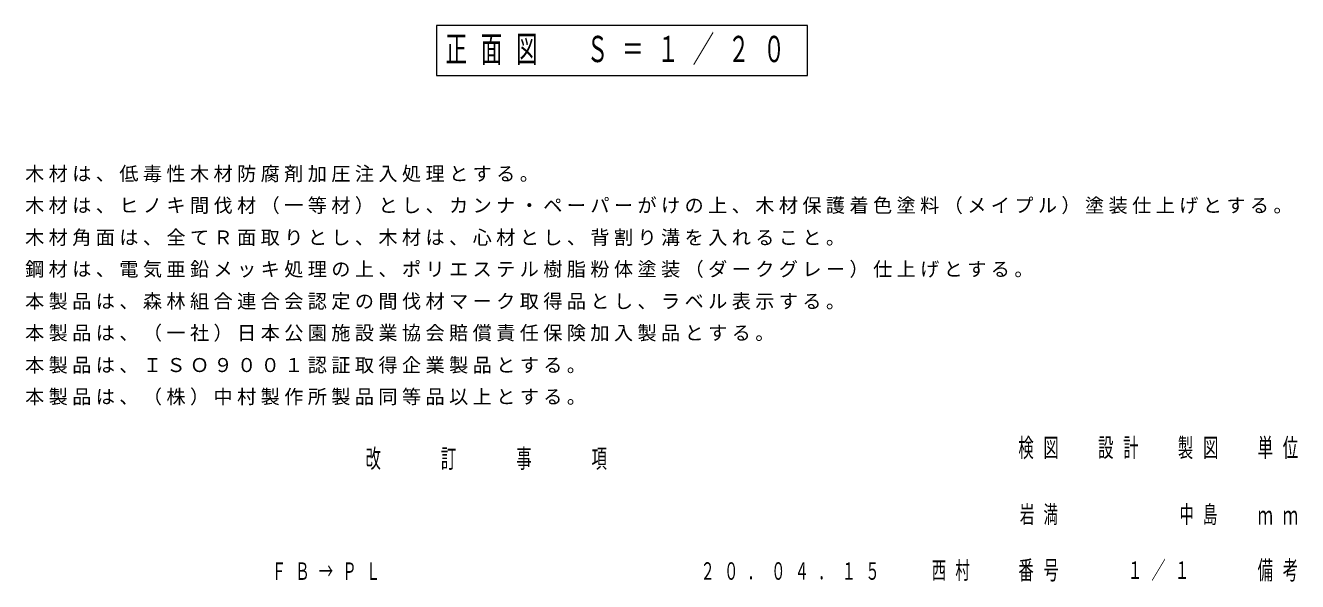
# Model space of a CAD drawing. Units: millimetres on the paper, scale 1:20. Extents: x -360 to 9, y -38 to 355.
# Drawn here: x -360.1 to -200.6, y 2.2 to 72 of the extents above; entities that cross this region are included whole.
import ezdxf

# ---------------------------------------------------------------- set-up
doc = ezdxf.new("R2010")
doc.units = ezdxf.units.MM
doc.layers.add('99', color=7, linetype='Continuous', lineweight=13)
doc.layers.add('CLASS1', color=7, linetype='Continuous', lineweight=13)
doc.styles.add('ＭＳ ゴシック', font='')
doc.styles.get('ＭＳ ゴシック').set_extended_font_data('MS Gothic')

msp = doc.modelspace()

# ---------------------------------------------------------------- linework, layer by layer
at = {"layer": 'CLASS1'}
for p, q in [((-262.086, 71.962), (-308.586, 71.962)), ((-308.586, 71.962), (-308.586, 65.662)), ((-262.086, 65.662), (-262.086, 71.962)), ((-308.586, 65.662), (-262.086, 65.662))]:
    msp.add_line(p, q, dxfattribs=at)

# ---------------------------------------------------------------- texts
at = {"layer": '99', "color": 4, "char_height": 2.346, "style": 'ＭＳ ゴシック'}
for s, insert, attachment_point in [('\\T1.64;\\W0.6;改\u3000\u3000訂\u3000\u3000事\u3000\u3000項', (-301.75, 17.5), 5), ('\\T1.64;\\W0.6;検図', (-232.5, 20.167), 2), ('\\T1.64;\\W0.6;設計', (-222.5, 20.167), 2), ('\\T1.64;\\W0.6;製図', (-212.5, 20.167), 2), ('\\T1.64;\\W0.6;単位', (-202.5, 20.167), 2), ('\\T1.64;\\W0.6;ｍｍ', (-202.5, 10.5), 5), ('\\T1.64;\\W0.6;番号', (-232.5, 3.5), 5), ('\\T1.64;\\W0.6;備考', (-202.5, 3.5), 5)]:
    msp.add_mtext(s, dxfattribs=dict(at, insert=insert, attachment_point=attachment_point))
at = {"layer": '99', "char_height": 2.199, "style": 'ＭＳ ゴシック'}
for s, insert, attachment_point in [('\\T1.64;\\W0.6;岩満', (-232.5, 10.5), 5), ('\\T1.64;\\W0.6;中島', (-212.5, 10.5), 5), ('\\T1.64;\\W0.6;西村', (-246.5, 3.5), 4), ('\\T1.64;\\W0.6;１／１', (-217.5, 3.5), 5), ('\\T1.64;\\W0.6;ＦＢ→ＰＬ', (-329.25, 3.5), 4), ('\\T1.64;\\W0.6;２０．０４．１５', (-275.5, 3.5), 4)]:
    msp.add_mtext(s, dxfattribs=dict(at, insert=insert, attachment_point=attachment_point))
at = {"layer": 'CLASS1', "style": 'ＭＳ ゴシック'}
for s, insert, char_height, attachment_point in [('\\T1.64;\\W0.6;正面図\u3000Ｓ＝１／２０', (-285.336, 68.812), 3.299, 5), ('\\T1.23;木材は、低毒性木材防腐剤加圧注入処理とする。', (-360.17, 52.28), 1.76, 7), ('\\T1.23;木材は、ヒノキ間伐材（一等材）とし、カンナ・ペーパーがけの上、木材保護着色塗料（メイプル）塗装仕上げとする。', (-360.17, 48.28), 1.76, 7), ('\\T1.23;木材角面は、全てＲ面取りとし、木材は、心材とし、背割り溝を入れること。', (-360.17, 44.28), 1.76, 7), ('\\T1.23;鋼材は、電気亜鉛メッキ処理の上、ポリエステル樹脂粉体塗装（ダークグレー）仕上げとする。', (-360.17, 40.28), 1.76, 7), ('\\T1.23;本製品は、森林組合連合会認定の間伐材マーク取得品とし、ラベル表示する。', (-360.17, 36.28), 1.76, 7), ('\\T1.23;本製品は、（一社）日本公園施設業協会賠償責任保険加入製品とする。', (-360.17, 32.28), 1.76, 7), ('\\T1.23;本製品は、ＩＳＯ９００１認証取得企業製品とする。', (-360.17, 28.28), 1.76, 7), ('\\T1.23;本製品は、（株）中村製作所製品同等品以上とする。', (-360.17, 24.28), 1.76, 7)]:
    msp.add_mtext(s, dxfattribs=dict(at, insert=insert, char_height=char_height, attachment_point=attachment_point))

doc.saveas('drawing.dxf')
